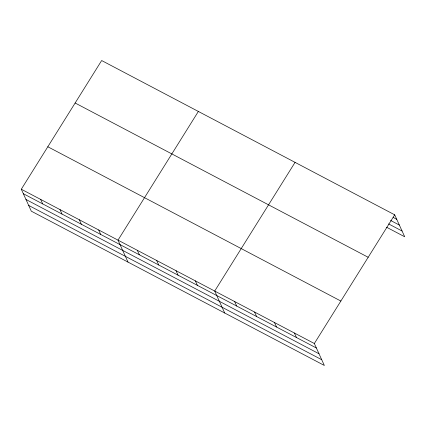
<?xml version="1.0" encoding="UTF-8"?>
<svg xmlns="http://www.w3.org/2000/svg" width="426" height="426" viewBox="0 0 426 426"><rect width="100%" height="100%" fill="white"/><g stroke="black" fill="none" stroke-linecap="round" stroke-linejoin="round"><path stroke-width="0.64" d="M21.3 189.229L314.34 343.516L324.346 365.465L31.306 211.179L21.3 189.229L101.654 60.535L394.694 214.821L404.7 236.771L386.531 227.207M198.362 111.447L118.002 240.142L128.008 262.096M295.064 162.365L214.704 291.059L224.71 313.009M314.34 343.516L394.694 214.821M393.225 217.457L396.739 219.31M390.578 220.444L399.37 225.072M388.592 223.911L402.075 231.009M75.141 103.001L368.181 257.288M47.818 146.757L340.859 301.049M23.345 193.713L316.385 348.005M25.97 199.48L319.01 353.766M28.675 205.417L321.715 359.704M294.414 333.025L296.459 337.514M274.488 322.535L276.533 327.019M254.562 312.04L256.606 316.529M234.635 301.549L236.68 306.038M195.364 280.878L197.408 285.361M176.023 270.691L178.068 275.18M156.683 260.51L158.728 264.999M137.342 250.328L139.387 254.812M98.662 229.96L100.706 234.449M79.321 219.779L81.366 224.262M59.981 209.592L62.026 214.081M40.64 199.411L42.685 203.9"/></g></svg>
